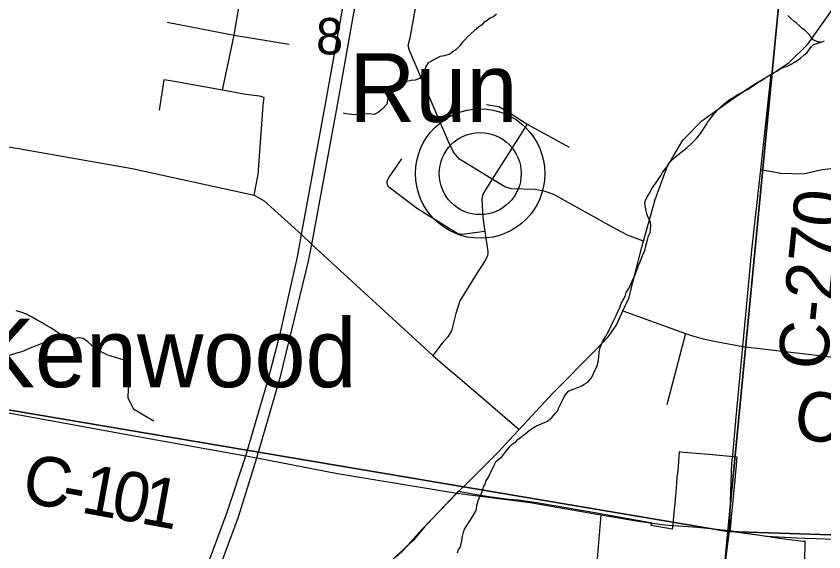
# Model space of a CAD drawing. Extents: x 0 to 34, y 0 to 22.
# Drawn here: x 6.938 to 7.866, y 15.858 to 16.474 of the extents above; entities that cross this region are included whole.
import ezdxf

# ---------------------------------------------------------------- set-up
doc = ezdxf.new("R2010")
doc.units = 0
for name, color, linetype in [('GM_X_City_Street', 7, 'Continuous'), ('GM_X_County_Road', 7, 'Continuous'), ('GM_X_County_Road_Text', 7, 'Continuous'), ('GM_X_Interstate_Route', 7, 'Continuous'), ('GM_X_Minor_River', 7, 'Continuous'), ('GM_X_Rail_Line', 7, 'Continuous'), ('GM_X_Section', 7, 'Continuous'), ('GM_X_Section_Text', 7, 'Continuous'), ('GM_X_State_Route', 7, 'Continuous'), ('GM_X_Township_Road', 7, 'Continuous'), ('GM_X_Unincorporated', 7, 'Continuous'), ('GM_X_Unincorporated_Location', 7, 'Continuous'), ('GM_X_Unincorporated_Text', 7, 'Continuous'), ('GM_X_US_Route', 7, 'Continuous')]:
    doc.layers.add(name, color=color, linetype=linetype)

msp = doc.modelspace()

# ---------------------------------------------------------------- linework, layer by layer
at = {"layer": 'GM_X_City_Street'}
msp.add_lwpolyline([(7.60958, 15.90051), (7.60598, 15.85447), (7.60454, 15.83618), (7.60002, 15.81461), (7.59662, 15.79929), (7.59447, 15.7844), (7.59385, 15.77371), (7.58707, 15.71596)], dxfattribs=at)
at = {"layer": 'GM_X_County_Road'}
for p, q in [((6.79906, 16.04124), (7.09237, 15.98776)), ((7.83497, 15.87388), (7.84484, 15.87353))]:
    msp.add_line(p, q, dxfattribs=at)
for points in [[(7.7614, 15.96898), (7.76556, 16.01275), (7.77312, 16.09395), (7.78345, 16.2048), (7.79355, 16.29727), (7.80547, 16.40651)], [(6.8312, 16.33939), (6.88315, 16.33135), (7.07083, 16.2985), (7.21114, 16.26807), (7.22249, 16.2613), (7.26544, 16.2227), (7.2776, 16.21112), (7.41655, 16.08346), (7.43071, 16.07132), (7.45245, 16.05312), (7.51571, 15.99834)], [(7.63508, 16.1348), (7.70706, 16.10904), (7.71509, 16.10623)], [(7.71509, 16.10623), (7.72752, 16.10282), (7.74436, 16.09921), (7.77312, 16.09395)], [(7.77312, 16.09395), (7.887, 16.08048), (7.93908, 16.07568), (8.067, 16.0697), (8.11649, 16.0701), (8.17247, 16.06258)], [(7.09237, 15.98776), (7.11193, 15.98419), (7.20158, 15.96819), (7.2144, 15.9659), (7.30691, 15.94786), (7.44435, 15.92534)], [(7.75754, 15.88259), (7.76056, 15.96023), (7.7614, 15.96898)], [(7.44435, 15.92534), (7.52869, 15.91449), (7.60958, 15.90051), (7.65298, 15.89312), (7.68307, 15.88884), (7.69385, 15.88809)], [(7.66764, 14.94191), (7.68114, 15.09371), (7.6997, 15.23896), (7.7072, 15.38659), (7.71617, 15.48719), (7.72067, 15.53767), (7.72528, 15.58923), (7.72861, 15.62215), (7.74282, 15.76226), (7.75754, 15.88259)], [(7.69385, 15.88809), (7.7208, 15.88621), (7.75754, 15.88259)], [(7.75754, 15.88259), (7.79996, 15.87585), (7.83497, 15.87388)], [(7.84484, 15.87353), (7.85766, 15.87306), (7.91701, 15.87076), (8.04706, 15.86665), (8.10948, 15.86412)]]:
    msp.add_lwpolyline(points, dxfattribs=at)
at = {"layer": 'GM_X_Interstate_Route'}
for points in [[(7.16116, 15.81231), (7.19303, 15.89829), (7.2144, 15.9659), (7.2415, 16.05927), (7.27374, 16.19197), (7.2776, 16.21112), (7.30642, 16.36962), (7.3527, 16.62799), (7.38582, 16.80653), (7.39634, 16.86158), (7.40336, 16.89601), (7.41126, 16.92738), (7.4174, 16.95238), (7.42595, 16.98067), (7.43764, 17.02421), (7.45688, 17.08069), (7.47421, 17.13179), (7.49131, 17.1818), (7.49832, 17.20807), (7.50667, 17.2351), (7.51434, 17.26887), (7.51582, 17.27715)], [(7.14843, 15.8175), (7.18029, 15.90348), (7.20158, 15.96819), (7.22753, 16.05726), (7.24135, 16.11001), (7.261, 16.19716), (7.26544, 16.2227), (7.29368, 16.37481), (7.33996, 16.63318), (7.37308, 16.81172), (7.38361, 16.86677), (7.39063, 16.9012)]]:
    msp.add_lwpolyline(points, dxfattribs=at)
at = {"layer": 'GM_X_Minor_River'}
for points in [[(7.48978, 16.47596), (7.48662, 16.47342), (7.48271, 16.4713), (7.47916, 16.46877), (7.47524, 16.46627), (7.47244, 16.46334), (7.46929, 16.46118), (7.46454, 16.45718), (7.45659, 16.44989), (7.4534, 16.4466), (7.4506, 16.44367), (7.44736, 16.43923), (7.44337, 16.4352), (7.44062, 16.43341), (7.4355, 16.42981), (7.4324, 16.4288), (7.4297, 16.42814), (7.42507, 16.42719), (7.41139, 16.42012), (7.40812, 16.41493), (7.40763, 16.41229), (7.40675, 16.40966), (7.40312, 16.40486), (7.40108, 16.4019), (7.39642, 16.40018), (7.39181, 16.3996), (7.38526, 16.39834), (7.37945, 16.39667), (7.37554, 16.39455), (7.37063, 16.38675), (7.36496, 16.37899), (7.36355, 16.37258), (7.35834, 16.3667), (7.3536, 16.36309), (7.34929, 16.3606), (7.34663, 16.36109), (7.34244, 16.36125), (7.33784, 16.36106), (7.33323, 16.36048), (7.33017, 16.3606), (7.32672, 16.36036), (7.31645, 16.36153), (7.31341, 16.36203)], [(7.8624, 16.44374), (7.85895, 16.44413), (7.85483, 16.4462), (7.8519, 16.44936), (7.84972, 16.45211), (7.84679, 16.45527), (7.84421, 16.45766), (7.84124, 16.45968), (7.83866, 16.46206), (7.83423, 16.46604), (7.83164, 16.46805), (7.82832, 16.47084), (7.82464, 16.47441)], [(7.82844, 16.41834), (7.83354, 16.42156), (7.83667, 16.42334), (7.83944, 16.42551), (7.84342, 16.42916), (7.84698, 16.43206), (7.849, 16.43464), (7.85184, 16.43871), (7.85424, 16.44128), (7.86314, 16.44397), (7.86702, 16.44534)], [(7.56002, 16.01978), (7.56091, 16.02278), (7.56339, 16.02725), (7.56799, 16.03695), (7.57081, 16.04027), (7.57282, 16.04285), (7.57788, 16.04493), (7.58448, 16.04733), (7.58798, 16.04871), (7.59073, 16.0505), (7.59465, 16.05301), (7.59866, 16.05741), (7.60031, 16.06039), (7.60244, 16.06563), (7.60531, 16.07046), (7.60671, 16.07649), (7.60731, 16.08179), (7.60793, 16.08747), (7.60892, 16.09276), (7.61058, 16.09611), (7.6119, 16.10025), (7.61516, 16.10506), (7.6193, 16.11288), (7.62391, 16.12259), (7.62726, 16.12968), (7.62936, 16.13416), (7.63144, 16.13826), (7.63277, 16.14277), (7.63524, 16.14686), (7.63771, 16.15133), (7.63905, 16.15584), (7.64192, 16.16067), (7.64483, 16.16626), (7.64656, 16.17113), (7.64861, 16.17447), (7.64993, 16.1786), (7.65252, 16.18573), (7.65547, 16.19246), (7.65804, 16.1992), (7.66017, 16.20444), (7.66109, 16.20821), (7.66196, 16.21083), (7.66379, 16.21799), (7.66468, 16.221), (7.66638, 16.22511), (7.66692, 16.22889), (7.66707, 16.23269), (7.66686, 16.23688), (7.66476, 16.24153), (7.66268, 16.24656), (7.66137, 16.25194), (7.6611, 16.25461), (7.66049, 16.25844), (7.66101, 16.26184), (7.66268, 16.2652), (7.66597, 16.27077), (7.66805, 16.27487), (7.67007, 16.27745), (7.67334, 16.28265), (7.67658, 16.28708), (7.67903, 16.29079), (7.68111, 16.29489), (7.68555, 16.30042), (7.68718, 16.30302), (7.68922, 16.30598), (7.69241, 16.30927), (7.69836, 16.31436), (7.70349, 16.31834), (7.70902, 16.32269), (7.71379, 16.32706), (7.71659, 16.32999), (7.72056, 16.33364), (7.72339, 16.33733), (7.72503, 16.33993), (7.72746, 16.34325), (7.7291, 16.34585), (7.73075, 16.34883), (7.73239, 16.35142), (7.7348, 16.35437), (7.73967, 16.36102), (7.74488, 16.3669), (7.74885, 16.37055), (7.754, 16.37491), (7.75834, 16.37816), (7.76225, 16.38028), (7.76658, 16.38315), (7.77127, 16.38563), (7.77518, 16.38775), (7.77831, 16.38953), (7.78144, 16.39131), (7.78656, 16.39491), (7.79206, 16.39849), (7.79677, 16.40135), (7.79992, 16.40351), (7.80267, 16.4053), (7.80659, 16.40781), (7.81206, 16.41063), (7.81599, 16.41314), (7.82028, 16.41525), (7.82415, 16.41624), (7.82844, 16.41834)], [(7.04154, 16.08477), (7.03668, 16.08688), (7.03149, 16.09013), (7.02703, 16.0926), (7.02008, 16.09935), (7.01452, 16.103), (7.01, 16.10395), (7.00426, 16.10305), (6.99971, 16.10324), (6.9952, 16.10456), (6.99033, 16.10629), (6.98368, 16.11112), (6.97739, 16.11557), (6.97068, 16.11889), (6.96624, 16.12173), (6.96177, 16.1242), (6.95582, 16.12749), (6.95099, 16.13035), (6.94425, 16.13291), (6.9375, 16.13509)], [(6.98929, 16.10704), (6.97802, 16.10262), (6.97104, 16.09911), (6.96253, 16.09528), (6.95715, 16.0936), (6.94399, 16.08769), (6.93939, 16.08674), (6.92785, 16.08304)], [(7.04154, 16.08477), (7.06132, 16.07867), (7.06793, 16.06751), (7.06804, 16.05457), (7.06633, 16.04509), (7.06574, 16.03483), (7.07232, 16.02214), (7.08396, 16.01545), (7.09597, 16.00837)], [(7.44509, 15.85663), (7.44601, 15.8604), (7.44842, 15.86334), (7.44934, 15.86711), (7.44986, 15.87051), (7.45085, 15.8758), (7.4518, 15.88032), (7.4531, 15.88407), (7.45841, 15.89223), (7.46251, 15.89891), (7.46537, 15.90336), (7.46665, 15.90674), (7.46724, 15.91166), (7.46902, 15.91767), (7.47234, 15.924), (7.47408, 15.92926), (7.47499, 15.93264), (7.47664, 15.93562), (7.47753, 15.93863), (7.48042, 15.94384), (7.48417, 15.9513), (7.48627, 15.95578), (7.48752, 15.95839), (7.48959, 15.96211), (7.49591, 15.96718), (7.49954, 15.9716), (7.50238, 15.97567), (7.50559, 15.97935), (7.50837, 15.9819), (7.51192, 15.98442), (7.51432, 15.98699), (7.51788, 15.98989), (7.52222, 15.99314), (7.52697, 15.99713), (7.53129, 16), (7.53522, 16.00251), (7.53912, 16.00426), (7.54417, 16.00634), (7.54845, 16.00807), (7.554, 16.01279), (7.55762, 16.01721), (7.56002, 16.01978)]]:
    msp.add_lwpolyline(points, dxfattribs=at)
at = {"layer": 'GM_X_Rail_Line'}
msp.add_lwpolyline([(7.84328, 15.80413), (7.84464, 15.86552), (7.84476, 15.86979), (7.84266, 15.8698), (7.82686, 15.87169), (7.80731, 15.87452), (7.80355, 15.87507), (7.75851, 15.88111), (7.75911, 15.88768), (7.75974, 15.89423), (7.76079, 15.90522), (7.76412, 15.94069), (7.76449, 15.94454), (7.76504, 15.95042), (7.76519, 15.95206), (7.76627, 15.96328), (7.76661, 15.96682), (7.73388, 15.96969), (7.7047, 15.97225), (7.69998, 15.97267), (7.69899, 15.96168), (7.69853, 15.95655), (7.69777, 15.9482), (7.69732, 15.9432), (7.69624, 15.93122), (7.69471, 15.91424), (7.6929, 15.89414), (7.69246, 15.88933), (7.69243, 15.88897), (7.69196, 15.88375), (7.66758, 15.88813), (7.66785, 15.89112), (7.66466, 15.89152), (7.60291, 15.90263), (7.53623, 15.91407), (7.51466, 15.91736), (7.50401, 15.91808), (7.48941, 15.91993), (7.48108, 15.92115), (7.46505, 15.92392), (7.44559, 15.92726), (7.44428, 15.92589), (7.42349, 15.90377), (7.41058, 15.89017), (7.40746, 15.88689), (7.39453, 15.87114), (7.32546, 15.8072)], dxfattribs=at)
at = {"layer": 'GM_X_Section'}
for points in [[(6.90344, 17.05244), (7.85192, 16.87815), (7.75594, 15.88125), (6.80105, 16.04258)], [(7.85192, 16.87815), (8.87533, 16.92529), (8.75783, 15.8486), (7.75594, 15.88125)], [(6.80105, 16.04258), (7.75594, 15.88125), (7.66897, 14.94711), (6.69724, 15.0373)], [(7.75594, 15.88125), (8.75783, 15.8486), (8.65688, 14.84089), (7.66897, 14.94711)]]:
    msp.add_lwpolyline(points, close=True, dxfattribs=at)
at = {"layer": 'GM_X_State_Route'}
for p, q in [((7.50944, 15.99156), (7.51571, 15.99834)), ((7.44435, 15.92534), (7.45756, 15.93846))]:
    msp.add_line(p, q, dxfattribs=at)
for points in [[(7.80547, 16.40651), (7.82622, 16.42038), (7.8477, 16.44145), (7.88223, 16.49006), (7.90149, 16.52074), (7.91363, 16.54491), (7.92506, 16.57862), (7.97336, 16.75805)], [(7.65888, 16.21487), (7.6724, 16.26281), (7.68593, 16.3006), (7.70404, 16.33096), (7.72597, 16.35352), (7.76207, 16.37924), (7.78559, 16.39526), (7.80547, 16.40651)], [(7.63508, 16.1348), (7.64206, 16.14934), (7.65694, 16.20799), (7.65888, 16.21487)], [(7.51571, 15.99834), (7.55464, 16.04042), (7.60361, 16.08987), (7.61837, 16.10516), (7.62732, 16.11806), (7.63508, 16.1348)], [(7.45756, 15.93846), (7.4919, 15.97257), (7.50944, 15.99156)], [(7.37379, 15.85119), (7.3813, 15.85836), (7.40448, 15.88401), (7.44435, 15.92534)]]:
    msp.add_lwpolyline(points, dxfattribs=at)
at = {"layer": 'GM_X_Township_Road'}
msp.add_line((7.70706, 16.10904), (7.68567, 16.02671), dxfattribs=at)
for points in [[(7.65888, 16.21487), (7.64029, 16.22175), (7.62259, 16.23136), (7.55585, 16.26878), (7.54574, 16.27231), (7.53411, 16.27434), (7.50706, 16.27509), (7.49948, 16.27737), (7.48488, 16.28624), (7.44739, 16.30947), (7.44032, 16.31732), (7.434, 16.33097), (7.3897, 16.4341), (7.38833, 16.43984), (7.39046, 16.44892), (7.40411, 16.52351), (7.41678, 16.59279), (7.42578, 16.64192), (7.42676, 16.6448), (7.42842, 16.64713), (7.4305, 16.64865), (7.46612, 16.66106)], [(7.17459, 16.38845), (7.18814, 16.45181), (7.19525, 16.49338), (7.1954, 16.49586), (7.19509, 16.49819), (7.19524, 16.50834), (7.18722, 16.5282), (7.17518, 16.55207)], [(7.11121, 16.46663), (7.18814, 16.45181), (7.25159, 16.44136)], [(7.21114, 16.26807), (7.2159, 16.29154), (7.22151, 16.37097), (7.22251, 16.38019), (7.2173, 16.3818), (7.20148, 16.38356), (7.17459, 16.38845), (7.11721, 16.39905), (7.10743, 16.40051), (7.10205, 16.36579)], [(7.47849, 16.37218), (7.49265, 16.3699), (7.50428, 16.36307), (7.52501, 16.34968), (7.57329, 16.32313)], [(7.52501, 16.34968), (7.48488, 16.28624), (7.47511, 16.27108), (7.47364, 16.26741), (7.47307, 16.26313), (7.47422, 16.24258), (7.47652, 16.22625), (7.47976, 16.20325), (7.47992, 16.20067), (7.47964, 16.19868), (7.47673, 16.19274), (7.46774, 16.17845), (7.4478, 16.14649), (7.44297, 16.13175), (7.43806, 16.11207), (7.43375, 16.10492), (7.42717, 16.09781), (7.41655, 16.08346)], [(7.47652, 16.22625), (7.44993, 16.22287), (7.44539, 16.22333), (7.39881, 16.25228), (7.36596, 16.27706), (7.36509, 16.27797), (7.36433, 16.28013), (7.36404, 16.28255), (7.36414, 16.28349), (7.36481, 16.28579), (7.36642, 16.2886), (7.38086, 16.30963)], [(7.79355, 16.29727), (7.81683, 16.29325), (7.8425, 16.29241), (7.86444, 16.29759), (7.89039, 16.30061), (7.89685, 16.30117), (7.90217, 16.30078), (7.98702, 16.29264)]]:
    msp.add_lwpolyline(points, dxfattribs=at)
at = {"layer": 'GM_X_Unincorporated'}
for radius in [0.0744, 0.04716]:
    msp.add_circle((7.47105, 16.2927), radius, dxfattribs=at)
at = {"layer": 'GM_X_Unincorporated_Location'}
msp.add_line((7.47105, 16.2927), (7.47105, 16.2927), dxfattribs=at)
at = {"layer": 'GM_X_US_Route'}
for p, q in [((7.50944, 15.99156), (7.51571, 15.99834)), ((7.44435, 15.92534), (7.45756, 15.93846))]:
    msp.add_line(p, q, dxfattribs=at)
for points in [[(7.80547, 16.40651), (7.82622, 16.42038), (7.8477, 16.44145), (7.88223, 16.49006), (7.90149, 16.52074), (7.91363, 16.54491), (7.92506, 16.57862), (7.97336, 16.75805)], [(7.65888, 16.21487), (7.6724, 16.26281), (7.68593, 16.3006), (7.70404, 16.33096), (7.72597, 16.35352), (7.76207, 16.37924), (7.78559, 16.39526), (7.80547, 16.40651)], [(7.63508, 16.1348), (7.64206, 16.14934), (7.65694, 16.20799), (7.65888, 16.21487)], [(7.51571, 15.99834), (7.55464, 16.04042), (7.60361, 16.08987), (7.61837, 16.10516), (7.62732, 16.11806), (7.63508, 16.1348)], [(7.45756, 15.93846), (7.4919, 15.97257), (7.50944, 15.99156)], [(7.37379, 15.85119), (7.3813, 15.85836), (7.40448, 15.88401), (7.44435, 15.92534)]]:
    msp.add_lwpolyline(points, dxfattribs=at)

# ---------------------------------------------------------------- texts
at = {"layer": 'GM_X_County_Road_Text'}
for s, height, rotation, p in [('C-270', 0.056818, 84.25836, (7.86945, 16.06541)), ('C', 0.05682, 352.75226, (7.8299, 15.98848)), ('C', 0.05682, 349.73198, (6.94218, 15.91567)), ('1', 0.05682, 349.73187, (7.01051, 15.90329)), ('0', 0.05682, 349.72926, (7.04468, 15.8971)), ('1', 0.05682, 349.71136, (7.07884, 15.89091)), ('-', 0.05682, 349.73197, (6.98776, 15.90742))]:
    msp.add_text(s, height=height, rotation=rotation, dxfattribs=at).set_placement(p)
at = {"layer": 'GM_X_Section_Text'}
msp.add_text('8', height=0.04186, rotation=0.00001, dxfattribs=at).set_placement((7.28234, 16.42976))
at = {"layer": 'GM_X_Unincorporated_Text'}
for s, p in [('Run', (7.32026, 16.35215)), ('Kenwood', (6.88859, 16.04715))]:
    msp.add_text(s, height=0.078977, rotation=0.00001, dxfattribs=at).set_placement(p)

doc.saveas('drawing.dxf')
